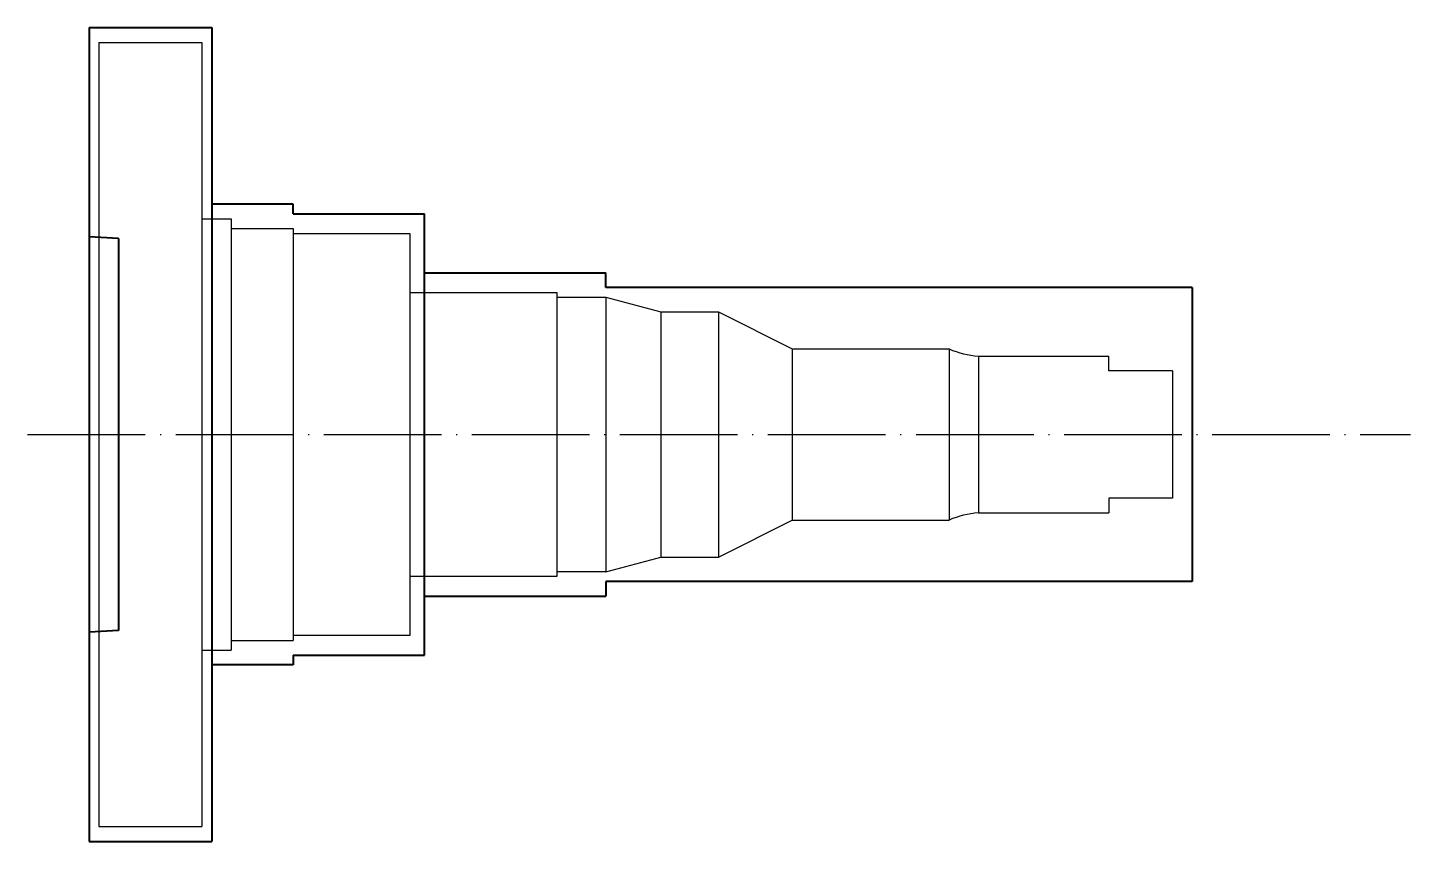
# Model space of a CAD drawing. Header units: millimetres. Extents: x 2458 to 3062, y 1125 to 1378.
# Drawn here: x 2920.6 to 3061.6, y 1248.9 to 1331.9 of the extents above; entities that cross this region are included whole.
import ezdxf

# ---------------------------------------------------------------- set-up
doc = ezdxf.new("R2010")
doc.units = ezdxf.units.MM
doc.linetypes.add('ACAD_ISO04W100', pattern=[30, 24, -3, 0, -3])
for name, color, linetype, lineweight in [('AM_0', 7, 'Continuous', 40), ('AM_4', 1, 'ACAD_ISO04W100', 25), ('AM_5', 3, 'Continuous', 25)]:
    doc.layers.add(name, color=color, linetype=linetype, lineweight=lineweight)

msp = doc.modelspace()

# ---------------------------------------------------------------- linework, layer by layer
at = {"layer": 'AM_0'}
for p, q in [((2926.855, 1331.88), (2926.855, 1248.88)), ((2926.855, 1331.88), (2939.355, 1331.88)), ((2939.355, 1331.88), (2939.355, 1248.88)), ((2947.655, 1313.88), (2939.355, 1313.88)), ((2947.655, 1312.88), (2947.655, 1313.88)), ((2947.655, 1312.88), (2961.055, 1312.88)), ((2961.055, 1267.88), (2961.055, 1312.88)), ((2929.855, 1310.38), (2926.855, 1310.537)), ((2929.855, 1310.38), (2929.855, 1270.38)), ((2961.055, 1306.88), (2979.555, 1306.88)), ((2979.555, 1305.38), (2979.555, 1306.88)), ((3039.355, 1305.38), (2979.555, 1305.38)), ((3039.355, 1305.38), (3039.355, 1275.38)), ((2979.555, 1275.38), (2979.555, 1273.88)), ((3039.355, 1275.38), (2979.555, 1275.38)), ((2961.055, 1273.88), (2979.555, 1273.88)), ((2929.855, 1270.38), (2926.855, 1270.223)), ((2947.655, 1267.88), (2961.055, 1267.88)), ((2947.655, 1267.88), (2947.655, 1266.88)), ((2947.655, 1266.88), (2939.355, 1266.88)), ((2926.855, 1248.88), (2939.355, 1248.88))]:
    msp.add_line(p, q, dxfattribs=at)
at = {"layer": 'AM_4', "lineweight": 25, "ltscale": 0.5}
msp.add_line((2920.587, 1290.38), (3061.601, 1290.38), dxfattribs=at)
at = {"layer": 'AM_5', "lineweight": 25}
for p, q in [((2927.855, 1330.38), (2927.855, 1250.38)), ((2927.855, 1330.38), (2938.355, 1330.38)), ((2938.355, 1330.38), (2938.355, 1250.38)), ((2938.355, 1312.38), (2938.355, 1268.38)), ((2938.355, 1312.38), (2941.355, 1312.38)), ((2941.355, 1312.38), (2941.355, 1268.38)), ((2941.355, 1311.38), (2941.355, 1269.38)), ((2941.355, 1311.38), (2947.655, 1311.38)), ((2947.655, 1311.38), (2947.655, 1269.38)), ((2947.655, 1310.88), (2947.655, 1269.88)), ((2947.655, 1310.88), (2959.555, 1310.88)), ((2959.555, 1310.88), (2959.555, 1269.88)), ((2959.555, 1304.88), (2959.555, 1275.88)), ((2959.555, 1304.88), (2974.555, 1304.88)), ((2974.555, 1304.88), (2974.555, 1275.88)), ((2974.555, 1304.38), (2974.555, 1276.38)), ((2974.555, 1304.38), (2979.555, 1304.38)), ((2979.555, 1304.38), (2979.555, 1276.38)), ((2979.555, 1304.38), (2985.155, 1302.88)), ((2985.155, 1302.88), (2985.155, 1277.88)), ((2985.155, 1302.88), (2991.055, 1302.88)), ((2991.055, 1302.88), (2991.055, 1277.88)), ((2991.055, 1302.88), (2998.555, 1299.11)), ((2998.555, 1299.11), (2998.555, 1281.65)), ((2998.555, 1299.11), (3014.555, 1299.11)), ((3014.555, 1299.11), (3014.555, 1281.65)), ((3017.555, 1298.38), (3017.555, 1282.38)), ((3037.355, 1296.88), (3030.855, 1296.88)), ((3037.355, 1296.88), (3037.355, 1283.88)), ((3037.355, 1283.88), (3030.855, 1283.88)), ((2991.055, 1277.88), (2998.555, 1281.65)), ((2998.555, 1281.65), (3014.555, 1281.65)), ((2979.555, 1276.38), (2985.155, 1277.88)), ((2985.155, 1277.88), (2991.055, 1277.88)), ((2979.555, 1276.38), (2974.555, 1276.38)), ((2974.555, 1275.88), (2959.555, 1275.88)), ((2941.355, 1269.38), (2947.655, 1269.38)), ((2959.555, 1269.88), (2947.655, 1269.88)), ((2938.355, 1268.38), (2941.355, 1268.38)), ((2927.855, 1250.38), (2938.355, 1250.38))]:
    msp.add_line(p, q, dxfattribs=at)
at = {"layer": 'AM_5'}
for p, q in [((3017.555, 1298.38), (3030.855, 1298.38)), ((3030.855, 1296.88), (3030.855, 1298.38)), ((3030.855, 1283.88), (3030.855, 1282.38)), ((3017.555, 1282.38), (3030.855, 1282.38))]:
    msp.add_line(p, q, dxfattribs=at)
at = {"layer": 'AM_5', "lineweight": 25}
for centre, start, end in [((3018.146, 1307.339), 246.42343, 266.22421), ((3018.146, 1273.42), 93.77579, 113.57657)]:
    msp.add_arc(centre, 8.979, start, end, dxfattribs=at)

doc.saveas('drawing.dxf')
